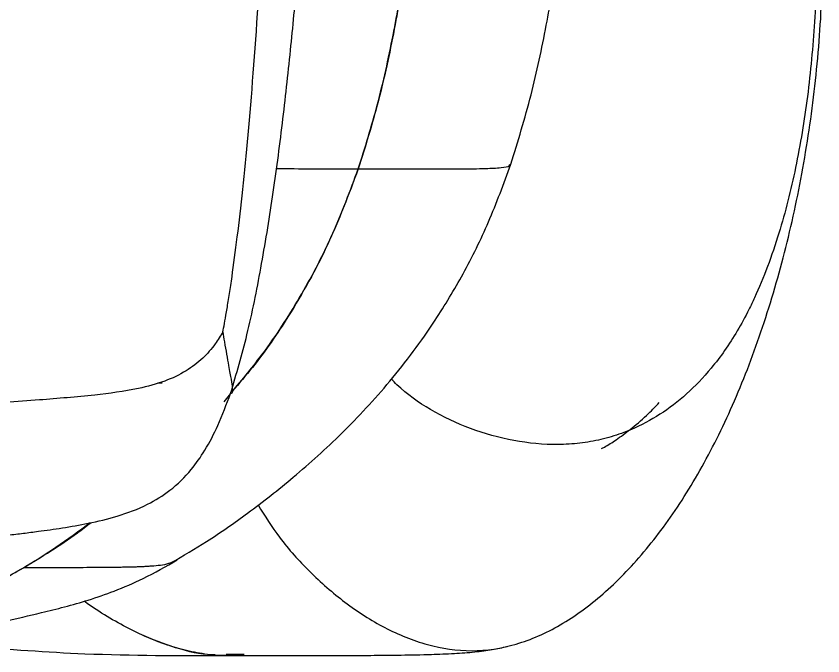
# Model space of a CAD drawing. Header units: millimetres. Extents: x 0 to 1189, y 0 to 841.
# Drawn here: x 178.33 to 217.02, y 244.59 to 275.27 of the extents above; entities that cross this region are included whole.
import ezdxf

# ---------------------------------------------------------------- set-up
doc = ezdxf.new("R2010")
doc.units = ezdxf.units.MM

msp = doc.modelspace()

# ---------------------------------------------------------------- linework, layer by layer
at = {"color": 7, "linetype": 'Continuous', "lineweight": 25}
for p, q in [((188.311, 256.776), (188.619, 257.163)), ((188.609, 257.175), (188.615, 257.176)), ((189.266, 244.655), (188.397, 244.646))]:
    msp.add_line(p, q, dxfattribs=at)
for points, knots in [([(188.616, 257.176), (188.89, 258.11), (189.469, 260.086), (190.095, 263.249), (190.65, 266.632), (191.11, 270.118), (191.494, 273.585), (191.807, 276.933), (192.071, 280.221), (192.286, 283.328), (192.454, 286.135), (192.572, 288.356), (192.653, 290.039), (192.708, 291.284), (192.748, 292.231), (192.777, 292.937), (192.805, 293.652), (192.841, 294.609), (192.89, 295.996), (192.95, 297.862), (193.016, 300.24), (193.083, 303.166), (193.143, 306.582), (193.185, 310.277), (193.207, 314.577), (193.199, 319.148), (193.152, 323.832), (193.081, 327.933), (192.997, 331.447), (192.91, 334.354), (192.841, 336.323), (192.795, 337.518), (192.77, 338.151), (192.74, 338.885), (192.696, 339.907), (192.629, 341.361), (192.536, 343.246), (192.41, 345.528), (192.236, 348.312), (192.003, 351.568), (191.693, 355.243), (191.303, 359.107), (190.824, 363.033), (190.233, 366.866), (189.56, 370.448), (188.915, 372.679), (188.611, 373.73)], [0, 0, 0, 0, 0.025048, 0.052973, 0.082635, 0.112977, 0.143046, 0.172002, 0.19911, 0.227565, 0.251816, 0.2712, 0.284653, 0.295155, 0.303307, 0.309031, 0.313348, 0.321689, 0.33347, 0.348799, 0.369294, 0.39413, 0.423408, 0.456377, 0.488331, 0.533007, 0.572847, 0.607688, 0.637534, 0.662463, 0.682008, 0.687946, 0.693145, 0.698259, 0.706856, 0.719364, 0.735573, 0.755199, 0.77789, 0.807018, 0.838808, 0.87234, 0.906538, 0.940166, 0.971829, 1, 1, 1, 1]), ([(188.248, 260.135), (188.286, 260.332), (188.347, 260.666), (188.454, 261.295), (188.492, 261.525), (188.57, 262.019), (188.61, 262.283), (188.733, 263.123), (188.819, 263.747), (188.991, 265.113), (189.078, 265.855), (189.339, 268.258), (189.51, 270.094), (189.835, 274.206), (190.141, 278.753), (190.395, 284.068), (190.559, 288.303), (190.61, 289.756), (190.702, 292.738), (190.909, 300.377), (191.074, 315.452), (190.909, 330.528), (190.702, 338.166), (190.61, 341.148), (190.559, 342.601), (190.395, 346.836), (190.141, 352.151), (189.835, 356.699), (189.51, 360.811), (189.339, 362.647), (189.078, 365.049), (188.991, 365.792), (188.819, 367.158), (188.733, 367.782), (188.61, 368.622), (188.57, 368.885), (188.492, 369.379), (188.454, 369.61), (188.347, 370.239), (188.286, 370.572), (188.248, 370.769)], [0, 0, 0, 0, 0.03125, 0.03125, 0.046875, 0.046875, 0.0625, 0.0625, 0.09375, 0.09375, 0.125, 0.125, 0.1875, 0.1875, 0.25, 0.3125, 0.3125, 0.34375, 0.34375, 0.375, 0.5, 0.625, 0.65625, 0.65625, 0.6875, 0.6875, 0.75, 0.8125, 0.8125, 0.875, 0.875, 0.90625, 0.90625, 0.9375, 0.9375, 0.953125, 0.953125, 0.96875, 0.96875, 1, 1, 1, 1]), ([(189.931, 251.827), (190.264, 251.297), (191.008, 250.115), (192.425, 248.558), (194.111, 247.079), (196.01, 245.87), (198.05, 245.043), (200.175, 244.727), (202.321, 245.055), (204.44, 245.987), (206.496, 247.481), (208.458, 249.495), (210.29, 251.991), (211.959, 254.93), (213.429, 258.27), (214.68, 261.943), (215.69, 265.884), (216.439, 270.028), (216.907, 274.311), (217.07, 278.668), (216.907, 283.026), (216.439, 287.308), (215.69, 291.453), (214.679, 295.393), (213.43, 299.07), (211.955, 302.396), (210.474, 305.075), (209.428, 306.435), (209.002, 306.989)], [0, 0, 0, 0, 0.026422, 0.058909, 0.094499, 0.132136, 0.170909, 0.210139, 0.249539, 0.289205, 0.329179, 0.369414, 0.409819, 0.450296, 0.490775, 0.531195, 0.571473, 0.611538, 0.651362, 0.691006, 0.730651, 0.770474, 0.810539, 0.850818, 0.891238, 0.931716, 0.972193, 1, 1, 1, 1]), ([(209.002, 301.271), (209.061, 301.241), (209.567, 300.981), (210.468, 300.236), (211.668, 299.012), (212.711, 297.555), (213.48, 296.159), (214.028, 294.945), (214.43, 293.922), (214.799, 292.844), (215.136, 291.716), (215.44, 290.542), (215.866, 288.641), (216.316, 285.92), (216.653, 282.336), (216.765, 278.668), (216.653, 275.001), (216.316, 271.416), (215.751, 268), (215.069, 265.288), (214.375, 263.238), (213.877, 262.038), (213.387, 261.019), (212.915, 260.156), (212.31, 259.218), (211.512, 258.168), (210.483, 257.097), (209.198, 256.119), (208.141, 255.562), (207.357, 255.254), (206.869, 255.094), (206.374, 254.963), (205.87, 254.859), (205.36, 254.784), (204.842, 254.737), (203.785, 254.699), (202.184, 254.854), (200.115, 255.428), (198.217, 256.327), (196.976, 257.195), (196.409, 257.767), (196.321, 257.855)], [0, 0, 0, 0, 0.004238, 0.036505, 0.06785, 0.098356, 0.125195, 0.140292, 0.155431, 0.170639, 0.185936, 0.201335, 0.216841, 0.258679, 0.301152, 0.343981, 0.38681, 0.429283, 0.471122, 0.5122, 0.534919, 0.557492, 0.566612, 0.584326, 0.602128, 0.620094, 0.651121, 0.68305, 0.716049, 0.727426, 0.738938, 0.750587, 0.762375, 0.774302, 0.786369, 0.798575, 0.848183, 0.89818, 0.946662, 0.991735, 1, 1, 1, 1]), ([(202.052, 268.163), (202.392, 269.267), (203.065, 271.454), (203.762, 274.758), (204.291, 277.884), (204.66, 280.691), (204.913, 283.091), (205.073, 285.095), (205.159, 286.801), (205.204, 288.794), (205.198, 291.222), (205.2, 293.317), (205.2, 294.474), (205.2, 294.642)], [0, 0, 0, 0, 0.130478, 0.258552, 0.378692, 0.485748, 0.575331, 0.648376, 0.71032, 0.766101, 0.870897, 0.981279, 1, 1, 1, 1]), ([(197.891, 286.693), (197.884, 286.512), (197.865, 285.98), (197.811, 285.101), (197.686, 283.401), (197.448, 281.059), (197.042, 277.918), (196.481, 274.607), (195.753, 271.206), (195.069, 269.009), (194.738, 267.945)], [0, 0, 0, 0, 0.028359, 0.083401, 0.137959, 0.295383, 0.452528, 0.635087, 0.823303, 1, 1, 1, 1]), ([(194.738, 267.945), (195.054, 268.958), (195.711, 271.057), (196.418, 274.295), (197.001, 277.63), (197.423, 280.846), (197.743, 283.878), (197.842, 285.786), (197.889, 286.691)], [0, 0, 0, 0, 0.168248, 0.349006, 0.521869, 0.700689, 0.858137, 1, 1, 1, 1]), ([(185.77, 249.049), (186.338, 249.385), (187.598, 250.129), (189.551, 251.493), (191.729, 253.2), (194.03, 255.281), (196.338, 257.766), (198.266, 260.353), (199.813, 262.936), (201.051, 265.427), (201.711, 267.232), (202.052, 268.162)], [0, 0, 0, 0, 0.077994, 0.172826, 0.283345, 0.407097, 0.540481, 0.68208, 0.782057, 0.887592, 1, 1, 1, 1]), ([(194.738, 267.945), (194.273, 266.711), (193.345, 264.244), (191.568, 261.092), (189.997, 258.773), (189.021, 257.646), (188.695, 257.269)], [0, 0, 0, 0, 0.314358, 0.6286967, 0.8758519, 1, 1, 1, 1]), ([(188.757, 257.336), (189.276, 257.964), (190.467, 259.404), (192.064, 261.925), (193.581, 264.825), (194.351, 266.903), (194.738, 267.945)], [0, 0, 0, 0, 0.203833, 0.467508, 0.732975, 1, 1, 1, 1]), ([(185.13, 257.681), (185.189, 257.681), (185.257, 257.681), (185.324, 257.681), (185.333, 257.681)], [0, 0, 0, 0, 0.862591, 1, 1, 1, 1]), ([(170.09, 249.5), (170.77, 249.571), (172.166, 249.717), (174.106, 249.935), (175.736, 250.122), (176.975, 250.265), (177.907, 250.374), (178.683, 250.468), (179.468, 250.568), (180.564, 250.721), (181.838, 250.942), (183.225, 251.272), (184.558, 251.77), (185.765, 252.514), (186.683, 253.411), (187.431, 254.486), (188.068, 255.708), (188.419, 256.657), (188.611, 257.174)], [0, 0, 0, 0, 0.089047, 0.182848, 0.262474, 0.317185, 0.364937, 0.4067, 0.447572, 0.504544, 0.563467, 0.629884, 0.701706, 0.759573, 0.823865, 0.873254, 0.930866, 1, 1, 1, 1]), ([(206.407, 254.539), (206.45, 254.559), (206.684, 254.671), (207.14, 254.977), (207.818, 255.462), (208.512, 256.054), (208.969, 256.523), (209.171, 256.731)], [0, 0, 0, 0, 0.0456488, 0.2440863, 0.4826869, 0.7708323, 1, 1, 1, 1]), ([(181.886, 250.97), (181.34, 250.567), (179.92, 249.517), (177.954, 248.355), (176.024, 247.459), (174.534, 246.941), (173.009, 246.548), (171.889, 246.272), (171.27, 246.131), (171.164, 246.107)], [0, 0, 0, 0, 0.167626, 0.436143, 0.56926, 0.70444, 0.83721, 0.972161, 1, 1, 1, 1]), ([(178.679, 248.813), (179.556, 249.343), (180.661, 250.01), (181.693, 250.81), (181.906, 250.975)], [0, 0, 0, 0, 0.794099, 1, 1, 1, 1]), ([(167.819, 245.21), (168.097, 245.212), (168.85, 245.217), (169.681, 245.229), (170.419, 245.248), (170.717, 245.257), (170.974, 245.267), (171.425, 245.285), (172.031, 245.318), (172.792, 245.379), (173.463, 245.45), (174.153, 245.54), (175.061, 245.683), (176.294, 245.914), (177.828, 246.251), (179.312, 246.605), (180.663, 246.935), (181.832, 247.262), (183.1, 247.703), (184.535, 248.326), (185.515, 248.872), (186.053, 249.173)], [0, 0, 0, 0, 0.064455, 0.174412, 0.196638, 0.21342, 0.22913, 0.243841, 0.293969, 0.33289, 0.363627, 0.391766, 0.428081, 0.4918, 0.572488, 0.662263, 0.717257, 0.774705, 0.837692, 0.910724, 1, 1, 1, 1]), ([(171.164, 246.106), (171.521, 246.19), (172.258, 246.366), (173.367, 246.636), (174.475, 246.935), (175.555, 247.292), (176.607, 247.724), (177.652, 248.23), (178.333, 248.616), (178.679, 248.813)], [0, 0, 0, 0, 0.138209, 0.285774, 0.429904, 0.569685, 0.711857, 0.85335, 1, 1, 1, 1]), ([(188.417, 244.606), (188.402, 244.605), (188.058, 244.585), (187.373, 244.667), (186.356, 244.855), (185.31, 245.183), (184.261, 245.62), (183.208, 246.168), (182.321, 246.694), (181.781, 247.072), (181.59, 247.206)], [0, 0, 0, 0, 0.006663, 0.147997, 0.294127, 0.445542, 0.602684, 0.754304, 0.912839, 1, 1, 1, 1]), ([(187.878, 244.64), (187.824, 244.639), (187.204, 244.627), (185.986, 244.95), (184.49, 245.498), (183.208, 246.168), (182.321, 246.694), (181.781, 247.072), (181.59, 247.206)], [0, 0, 0, 0, 0.0249837, 0.2889818, 0.5693242, 0.7336894, 0.9055426, 1, 1, 1, 1]), ([(176.149, 245.046), (177.979, 244.907), (182.097, 244.593), (186.147, 244.603), (188.397, 244.608)], [0, 0, 0, 0, 0.444469, 1, 1, 1, 1]), ([(188.418, 244.601), (189.147, 244.601), (190.529, 244.6), (192.398, 244.602), (193.875, 244.605), (194.886, 244.609), (195.803, 244.615), (196.884, 244.626), (198.113, 244.65), (199.307, 244.696), (200.308, 244.768), (201.179, 244.881), (201.645, 244.986), (201.88, 245.039)], [0, 0, 0, 0, 0.169278, 0.320749, 0.43407, 0.509441, 0.556023, 0.635525, 0.735551, 0.810028, 0.877148, 0.938203, 1, 1, 1, 1])]:
    msp.add_open_spline(points, degree=3, knots=knots, dxfattribs=at)
at = {"color": 8, "linetype": 'Continuous', "lineweight": 25}
for points, knots in [([(194.738, 267.945), (195.147, 267.944), (195.938, 267.943), (197.078, 267.941), (198.12, 267.941), (198.926, 267.942), (199.625, 267.944), (200.216, 267.948), (200.928, 267.96), (201.531, 267.996), (201.991, 268.048), (202.008, 268.146), (202.013, 268.175)], [0, 0, 0, 0, 0.154523, 0.299107, 0.431706, 0.550278, 0.606474, 0.69986, 0.779529, 0.887519, 0.967013, 1, 1, 1, 1]), ([(190.808, 267.956), (191.377, 267.955), (192.688, 267.95), (193.997, 267.947), (194.738, 267.945)], [0, 0, 0, 0, 0.433752, 1, 1, 1, 1]), ([(188.248, 260.135), (188.129, 259.938), (187.853, 259.481), (187.277, 258.823), (186.463, 258.205), (185.414, 257.711), (183.936, 257.323), (181.92, 257.059), (179.244, 256.844), (175.882, 256.581), (171.83, 256.249), (167.152, 255.899), (162.05, 255.583), (157.773, 255.365), (155.211, 255.314), (154.463, 255.299)], [0, 0, 0, 0, 0.019821, 0.04587, 0.074668, 0.107136, 0.144952, 0.205636, 0.281863, 0.375943, 0.495788, 0.631608, 0.77951, 0.935631, 1, 1, 1, 1]), ([(188.615, 257.176), (188.619, 257.177), (188.651, 257.182), (188.689, 257.198), (188.722, 257.261), (188.718, 257.416), (188.666, 257.767), (188.556, 258.397), (188.441, 259.046), (188.342, 259.602), (188.277, 259.972), (188.248, 260.135)], [0, 0, 0, 0, 0.029513, 0.230828, 0.394132, 0.525562, 0.661577, 0.78124, 0.860256, 0.938166, 1, 1, 1, 1]), ([(186.036, 249.19), (185.907, 249.123), (185.545, 248.937), (185.049, 248.905), (184.647, 248.874), (184.452, 248.863), (184.245, 248.854), (184.026, 248.847), (183.796, 248.841), (183.553, 248.836), (183.28, 248.832), (182.668, 248.824), (181.659, 248.817), (180.225, 248.813), (179.21, 248.813), (178.679, 248.813)], [0, 0, 0, 0, 0.063091, 0.177088, 0.202353, 0.228988, 0.257037, 0.286546, 0.317559, 0.35012, 0.384274, 0.427358, 0.595823, 0.788321, 1, 1, 1, 1])]:
    msp.add_open_spline(points, degree=3, knots=knots, dxfattribs=at)

doc.saveas('drawing.dxf')
